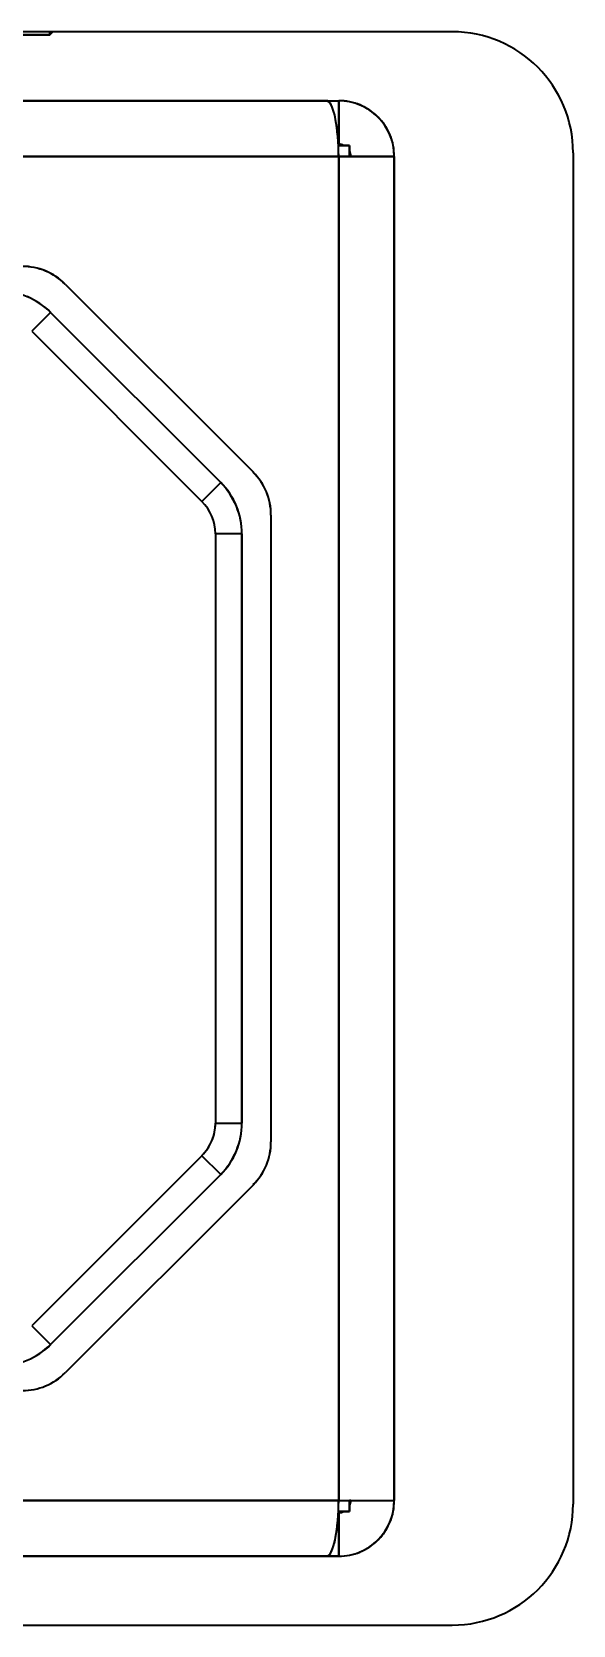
# Model space of a CAD drawing. Extents: x 157 to 1229, y 75 to 1118.
# Drawn here: x 695.49 to 699.97, y 346.66 to 359.84 of the extents above; entities that cross this region are included whole.
import ezdxf

# ---------------------------------------------------------------- set-up
doc = ezdxf.new("R2010")
doc.units = 0

msp = doc.modelspace()

# ---------------------------------------------------------------- linework, layer by layer
at = {"color": 7, "lineweight": 35, "ltscale": 0.2795}
for p, q in [((698.967, 359.837), (687.787, 359.837)), ((699.967, 358.837), (699.967, 347.657)), ((687.787, 346.657), (698.967, 346.657))]:
    msp.add_line(p, q, dxfattribs=at)
at = {"color": 7, "lineweight": 35, "ltscale": 0.000624847}
for p, q in [((695.637, 359.812), (695.637, 359.837)), ((695.637, 359.837), (695.637, 359.812))]:
    msp.add_line(p, q, dxfattribs=at)
at = {"color": 7, "lineweight": 35, "ltscale": 0.000884207}
for p, q in [((695.662, 359.837), (695.637, 359.812)), ((695.637, 359.812), (695.662, 359.837))]:
    msp.add_line(p, q, dxfattribs=at)
at = {"color": 7, "lineweight": 35, "ltscale": 0.1425}
for p, q in [((695.637, 359.812), (689.937, 359.812)), ((695.637, 359.812), (689.937, 359.812)), ((689.937, 359.812), (695.637, 359.812)), ((695.637, 359.812), (689.937, 359.812)), ((689.937, 359.812), (695.637, 359.812)), ((695.637, 359.812), (689.937, 359.812)), ((689.937, 359.812), (695.637, 359.812))]:
    msp.add_line(p, q, dxfattribs=at)
at = {"color": 7, "lineweight": 35, "ltscale": 0.241249}
for p, q in [((697.927, 359.267), (688.277, 359.267)), ((688.277, 359.267), (697.927, 359.267)), ((688.277, 347.227), (697.927, 347.227)), ((697.927, 347.227), (688.277, 347.227))]:
    msp.add_line(p, q, dxfattribs=at)
at = {"color": 7, "lineweight": 35, "ltscale": 0.002501}
msp.add_line((697.927, 359.267), (698.027, 359.267), dxfattribs=at)
msp.add_line((697.927, 359.267), (698.027, 359.267), dxfattribs=at)
at = {"color": 7, "lineweight": 35, "ltscale": 0.009}
for p, q in [((698.027, 358.907), (698.027, 359.267)), ((698.027, 359.267), (698.027, 358.907)), ((698.027, 347.227), (698.027, 347.587)), ((698.027, 347.587), (698.027, 347.227)), ((698.127, 347.687), (698.487, 347.687))]:
    msp.add_line(p, q, dxfattribs=at)
at = {"color": 7, "lineweight": 35, "ltscale": 0.002298}
for p, q in [((698.025, 358.897), (698.117, 358.897)), ((698.025, 347.597), (698.117, 347.597))]:
    msp.add_line(p, q, dxfattribs=at)
at = {"color": 7, "lineweight": 35, "ltscale": 0.002299}
for p, q in [((698.117, 358.897), (698.025, 358.897)), ((698.117, 347.597), (698.025, 347.597))]:
    msp.add_line(p, q, dxfattribs=at)
at = {"color": 7, "lineweight": 35, "ltscale": 0.00225}
for p, q in [((698.117, 358.897), (698.117, 358.807)), ((698.117, 358.807), (698.117, 358.897))]:
    msp.add_line(p, q, dxfattribs=at)
at = {"color": 7, "lineweight": 35, "ltscale": 0.24375}
for p, q in [((688.277, 358.807), (698.027, 358.807)), ((698.027, 358.807), (688.277, 358.807)), ((698.027, 347.687), (688.277, 347.687)), ((688.277, 347.687), (698.027, 347.687))]:
    msp.add_line(p, q, dxfattribs=at)
at = {"color": 7, "lineweight": 35, "ltscale": 0.278}
for p, q in [((698.027, 347.687), (698.027, 358.807)), ((698.027, 358.807), (698.027, 347.687)), ((698.487, 358.807), (698.487, 347.687)), ((698.487, 347.687), (698.487, 358.807))]:
    msp.add_line(p, q, dxfattribs=at)
at = {"color": 7, "lineweight": 35, "ltscale": 0.004401}
for p, q in [((698.027, 358.807), (698.203, 358.807)), ((698.027, 347.687), (698.203, 347.687))]:
    msp.add_line(p, q, dxfattribs=at)
at = {"color": 7, "lineweight": 35, "ltscale": 0.011499}
for p, q in [((698.487, 358.807), (698.027, 358.807)), ((698.027, 347.687), (698.487, 347.687))]:
    msp.add_line(p, q, dxfattribs=at)
at = {"color": 7, "lineweight": 35, "ltscale": 0.003731}
for p, q in [((698.203, 358.807), (698.352, 358.807)), ((698.203, 347.687), (698.352, 347.687))]:
    msp.add_line(p, q, dxfattribs=at)
at = {"color": 7, "lineweight": 35, "ltscale": 0.002493}
for p, q in [((698.352, 358.807), (698.452, 358.807)), ((698.352, 347.687), (698.452, 347.687))]:
    msp.add_line(p, q, dxfattribs=at)
at = {"color": 7, "lineweight": 35, "ltscale": 0.000874329}
for p, q in [((698.452, 358.807), (698.487, 358.807)), ((698.452, 347.687), (698.487, 347.687))]:
    msp.add_line(p, q, dxfattribs=at)
at = {"color": 7, "lineweight": 35, "ltscale": 0.055051}
for p, q in [((695.764, 357.75), (697.321, 356.193)), ((695.764, 357.75), (697.321, 356.193)), ((695.764, 357.75), (697.321, 356.193)), ((697.321, 350.3), (695.764, 348.743)), ((697.321, 350.3), (695.764, 348.743)), ((697.321, 350.3), (695.764, 348.743))]:
    msp.add_line(p, q, dxfattribs=at)
at = {"color": 7, "lineweight": 35, "ltscale": 0.005484}
for p, q in [((695.643, 357.515), (695.488, 357.36)), ((695.643, 357.515), (695.488, 357.36)), ((696.896, 355.953), (697.051, 356.108)), ((696.896, 355.953), (697.051, 356.108)), ((697.051, 350.385), (696.896, 350.54)), ((697.051, 350.385), (696.896, 350.54)), ((695.488, 349.133), (695.643, 348.978)), ((695.488, 349.133), (695.643, 348.978))]:
    msp.add_line(p, q, dxfattribs=at)
at = {"color": 7, "lineweight": 35, "ltscale": 0.049759}
for p, q in [((695.643, 357.515), (697.051, 356.108)), ((697.051, 356.108), (695.643, 357.515)), ((695.488, 357.36), (696.896, 355.953)), ((695.488, 357.36), (696.896, 355.953)), ((695.488, 357.36), (696.896, 355.953)), ((696.896, 350.54), (695.488, 349.133)), ((696.896, 350.54), (695.488, 349.133)), ((696.896, 350.54), (695.488, 349.133)), ((697.051, 350.385), (695.643, 348.978)), ((695.643, 348.978), (697.051, 350.385))]:
    msp.add_line(p, q, dxfattribs=at)
at = {"color": 7, "lineweight": 35, "ltscale": 0.129645}
msp.add_line((697.467, 355.84), (697.467, 350.654), dxfattribs=at)
msp.add_line((697.467, 355.84), (697.467, 350.654), dxfattribs=at)
msp.add_line((697.467, 355.84), (697.467, 350.654), dxfattribs=at)
at = {"color": 7, "lineweight": 35, "ltscale": 0.12188}
for p, q in [((697.007, 355.684), (697.007, 350.809)), ((697.007, 355.684), (697.007, 350.809)), ((697.007, 355.684), (697.007, 350.809)), ((697.227, 355.684), (697.227, 350.809)), ((697.227, 350.809), (697.227, 355.684))]:
    msp.add_line(p, q, dxfattribs=at)
at = {"color": 7, "lineweight": 35, "ltscale": 0.005486}
for p, q in [((697.227, 355.684), (697.007, 355.684)), ((697.227, 355.684), (697.007, 355.684)), ((697.007, 350.809), (697.227, 350.809)), ((697.007, 350.809), (697.227, 350.809))]:
    msp.add_line(p, q, dxfattribs=at)
at = {"color": 7, "lineweight": 35, "ltscale": 0.001134}
msp.add_line((698.025, 347.597), (698.07, 347.597), dxfattribs=at)
at = {"color": 7, "lineweight": 35, "ltscale": 0.002499}
msp.add_line((698.027, 347.687), (698.127, 347.687), dxfattribs=at)
at = {"color": 7, "lineweight": 35, "ltscale": 0.000256348}
msp.add_line((698.127, 347.687), (698.117, 347.687), dxfattribs=at)
at = {"color": 7, "lineweight": 35, "ltscale": 0.000241089}
msp.add_line((698.127, 347.687), (698.117, 347.687), dxfattribs=at)
at = {"color": 7, "lineweight": 35, "ltscale": 0.002251}
for p, q in [((698.117, 347.687), (698.117, 347.597)), ((698.117, 347.597), (698.117, 347.687))]:
    msp.add_line(p, q, dxfattribs=at)
at = {"color": 7, "lineweight": 35, "ltscale": 0.2515}
msp.add_line((687.867, 347.227), (697.927, 347.227), dxfattribs=at)
at = {"color": 7, "lineweight": 35, "ltscale": 0.072499}
for p, q in [((695.027, 347.227), (697.927, 347.227)), ((697.927, 347.227), (695.027, 347.227))]:
    msp.add_line(p, q, dxfattribs=at)
at = {"color": 7, "lineweight": 35, "ltscale": 0.072501}
for p, q in [((698.027, 347.227), (695.127, 347.227)), ((695.127, 347.227), (698.027, 347.227)), ((698.027, 347.227), (695.127, 347.227))]:
    msp.add_line(p, q, dxfattribs=at)
at = {"color": 7, "lineweight": 35}
for centre, radius, start, end in [((698.967, 358.837), 1, 0, 90), ((697.913, 359.215), 0.0538, 17.1989, 74.7943), ((697.586, 359.055), 0.418, 10.6021, 24.9977), ((698.026, 358.802), 0.464, 67.523, 89.8629), ((698.028, 358.813), 0.454, 78.713, 90.0902), ((698.027, 358.807), 0.46, 360, 90), ((698.027, 358.808), 0.459, 67.4566, 78.7679), ((698.023, 358.8), 0.467, 45.2221, 67.3479), ((698.027, 358.807), 0.46, 56.163, 67.4339), ((698.029, 358.808), 0.458, 44.9677, 56.2212), ((696.371, 358.826), 1.655, 359.3345, 10.657), ((698.021, 358.803), 0.467, 22.6521, 44.7779), ((698.029, 358.808), 0.458, 33.7788, 45.0323), ((698.027, 358.807), 0.46, 22.5661, 33.837), ((698.027, 358.806), 0.1, 64.1597, 89.8219), ((698.027, 358.806), 0.1, 64.1629, 89.8219), ((698.027, 358.807), 0.1, 64.1581, 90), ((698.029, 358.807), 0.459, 11.2321, 22.5434), ((698.033, 358.807), 0.454, 359.9098, 11.287), ((698.027, 358.806), 0.1, 0.178, 25.8271), ((698.027, 358.806), 0.1, 0.1779, 25.8257), ((698.027, 358.807), 0.1, 360, 25.8418), ((695.411, 357.401), 0.495, 67.3953, 90.1047), ((695.411, 357.401), 0.495, 67.3953, 90.1047), ((695.41, 357.397), 0.5, 45, 90), ((695.413, 357.4), 0.495, 44.8954, 67.6047), ((695.413, 357.4), 0.495, 44.8954, 67.6047), ((695.22, 357.092), 0.599, 45, 90), ((695.223, 357.097), 0.594, 44.8893, 67.6107), ((696.971, 355.842), 0.495, 22.3893, 45.1107), ((696.971, 355.842), 0.495, 22.3893, 45.1107), ((696.967, 355.84), 0.5, 0, 45), ((696.632, 355.688), 0.594, 22.3893, 45.1107), ((696.627, 355.684), 0.599, 0, 45), ((696.972, 355.84), 0.495, 359.8893, 22.6107), ((696.972, 355.84), 0.495, 359.8893, 22.6107), ((696.627, 355.684), 0.38, 0, 45), ((696.627, 355.684), 0.38, 0, 45), ((696.633, 355.685), 0.594, 359.8893, 22.6107), ((696.627, 350.809), 0.38, 315, 0), ((696.627, 350.809), 0.38, 315, 0), ((696.631, 350.808), 0.376, 337.3893, 0.1107), ((696.627, 350.809), 0.599, 315, 0), ((696.633, 350.808), 0.594, 337.3893, 0.1107), ((696.63, 350.807), 0.376, 314.8893, 337.6107), ((696.967, 350.654), 0.5, 315, 0), ((696.972, 350.653), 0.495, 337.3893, 0.1107), ((696.972, 350.653), 0.495, 337.3893, 0.1107), ((696.632, 350.806), 0.594, 314.8893, 337.6107), ((696.971, 350.651), 0.495, 314.8893, 337.6107), ((696.971, 350.651), 0.495, 314.8893, 337.6107), ((695.22, 349.402), 0.599, 270, 315), ((695.223, 349.397), 0.594, 292.3893, 315.1107), ((695.41, 349.097), 0.5, 270, 315), ((695.413, 349.093), 0.495, 292.3893, 315.1107), ((695.413, 349.093), 0.495, 292.3893, 315.1107), ((695.411, 349.092), 0.495, 269.8893, 292.6107), ((695.411, 349.092), 0.495, 269.8893, 292.6107), ((696.371, 347.667), 1.655, 349.343, 0.6655), ((698.027, 347.687), 0.46, 270, 0), ((698.027, 347.687), 0.1, 270.1781, 295.8406), ((698.027, 347.687), 0.1, 270, 295.8421), ((698.027, 347.687), 0.1, 334.1632, 359.8219), ((698.027, 347.687), 0.1, 334.1729, 359.822), ((698.027, 347.687), 0.1, 334.1582, 0), ((698.023, 347.688), 0.464, 337.523, 359.8629), ((698.029, 347.686), 0.459, 337.4566, 348.7679), ((698.033, 347.686), 0.454, 348.713, 0.0902), ((698.967, 347.657), 1, 270, 360), ((698.021, 347.691), 0.467, 315.2221, 337.3479), ((698.029, 347.685), 0.458, 314.9677, 326.2212), ((698.027, 347.687), 0.46, 326.163, 337.4339), ((697.586, 347.438), 0.418, 335.0023, 349.3979), ((698.023, 347.693), 0.467, 292.6521, 314.7779), ((698.027, 347.687), 0.46, 292.5661, 303.837), ((698.029, 347.685), 0.458, 303.7788, 315.0323), ((697.914, 347.278), 0.0534, 284.7314, 342.756), ((698.028, 347.681), 0.454, 269.9098, 281.287), ((698.027, 347.685), 0.459, 281.2321, 292.5434)]:
    msp.add_arc(centre, radius, start, end, dxfattribs=at)
for centre, start_param, end_param in [((697.927, 358.807), 1.570796, 3.141593), ((697.927, 347.687), 6.283185, 7.853982)]:
    msp.add_ellipse(centre, major_axis=(0, -0.46), ratio=0.217391, start_param=start_param, end_param=end_param, dxfattribs=at)

doc.saveas('drawing.dxf')
